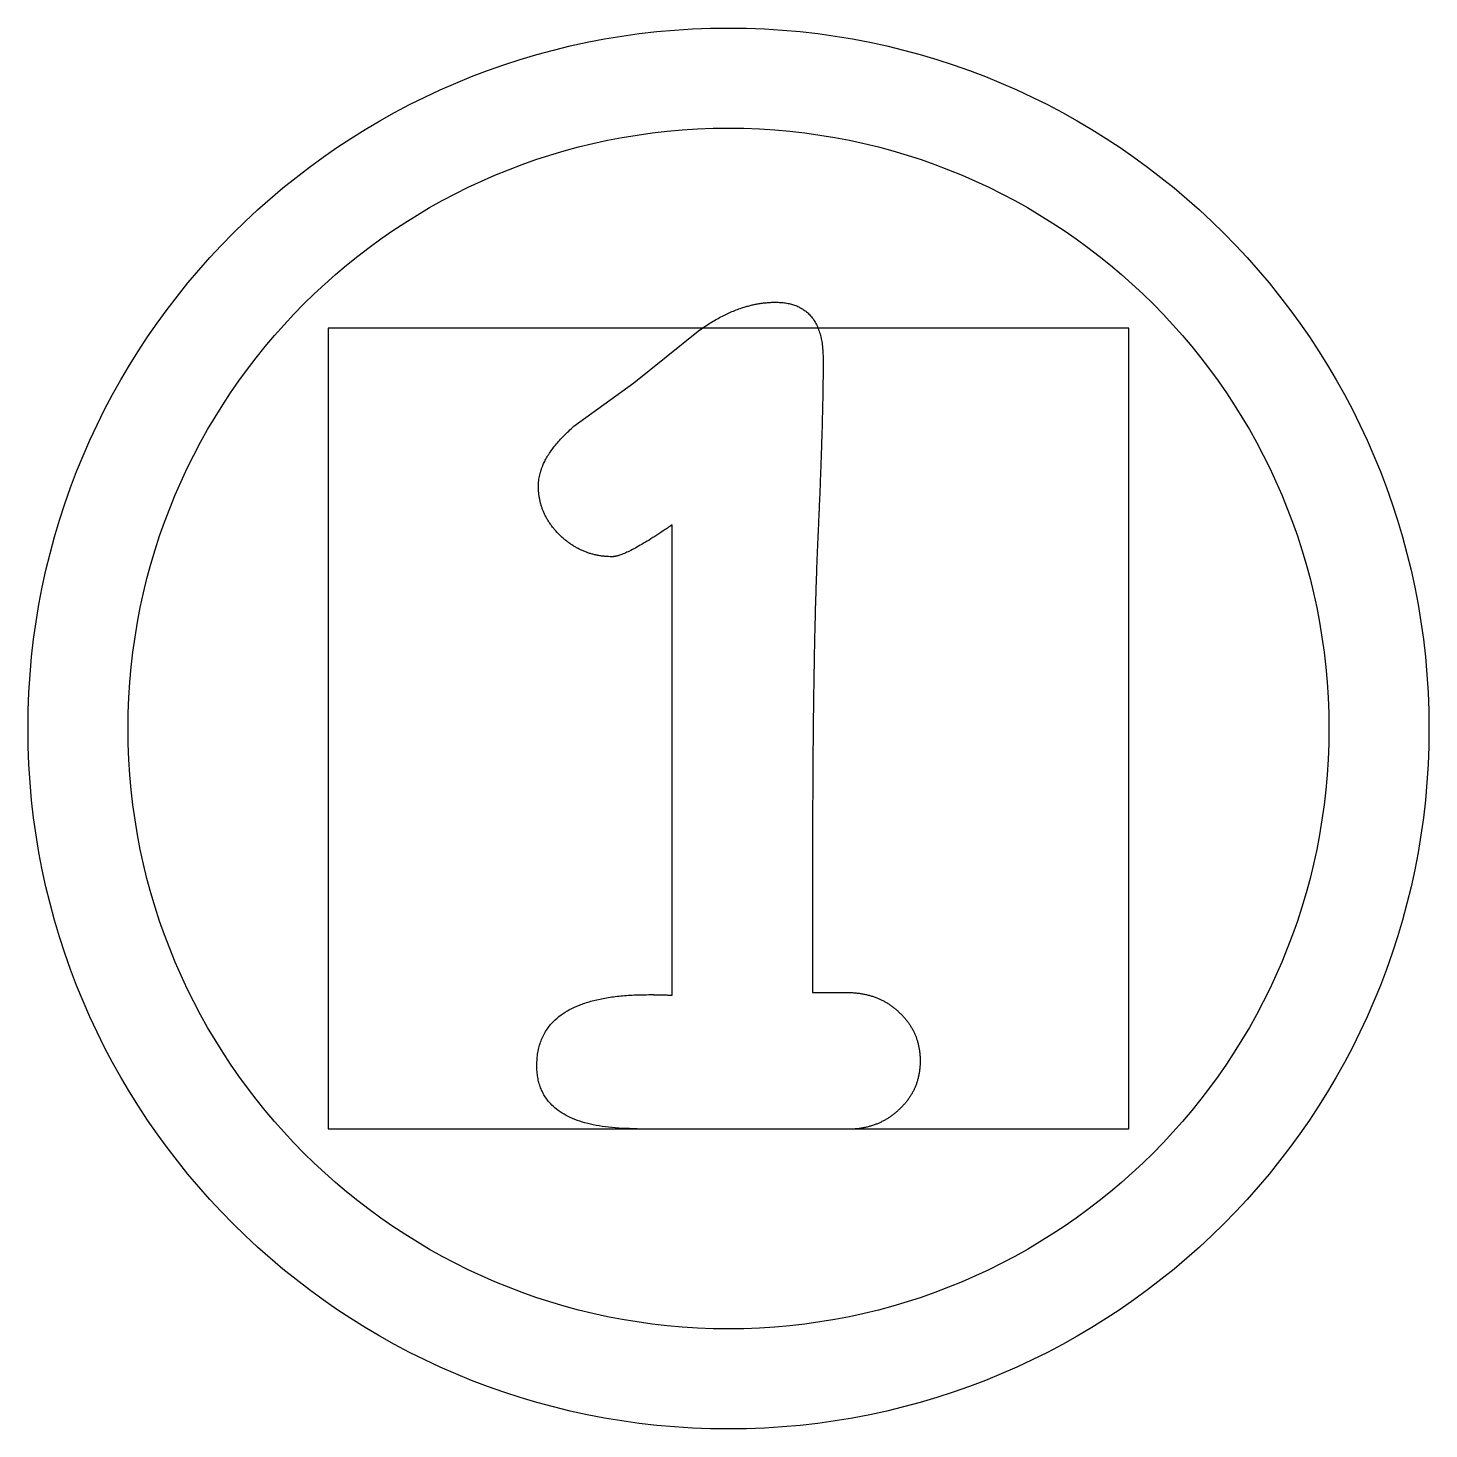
# Model space of a CAD drawing. Header units: millimetres. Extents: x -35 to 35, y -35 to 35.
import ezdxf

# ---------------------------------------------------------------- set-up
doc = ezdxf.new("R2010")
doc.units = ezdxf.units.MM
doc.layers.get('0').update_dxf_attribs({"linetype": 'CONTINUOUS'})

msp = doc.modelspace()

# ---------------------------------------------------------------- linework, layer by layer
for p, q in [((-4.728, 17.272), (-1.497, 19.868)), ((-7.722, 15.099), (-4.728, 17.272)), ((-2.821, -13.325), (-2.821, 10.172)), ((4.199, -6.781), (4.199, -13.192)), ((4.199, -13.192), (5.947, -13.192)), ((5.947, -20.026), (-4.57, -20))]:
    msp.add_line(p, q)
msp.add_lwpolyline([(-20, -20), (20, -20), (20, 20), (-20, 20)], close=True)
for radius in [35, 30]:
    msp.add_circle((0, 0), radius)
for points in [[(-1.497, 19.868), (0.49, 21.298), (2.344, 21.298)], [(2.344, 21.298), (4.728, 21.298), (4.728, 18.437)], [(4.728, 18.437), (4.728, 15.285), (4.464, 9.563)], [(-9.497, 12.106), (-9.497, 13.563), (-7.722, 15.099)], [(-8.411, 9.642), (-9.497, 10.702), (-9.497, 12.106)], [(-2.821, 10.172), (-5.126, 8.583), (-5.815, 8.583)], [(-5.815, 8.583), (-7.298, 8.583), (-8.411, 9.642)], [(4.464, 9.563), (4.199, 3.841), (4.199, -6.781)], [(-9.576, -16.848), (-9.576, -13.298), (-3.987, -13.298)], [(-3.987, -13.298), (-3.457, -13.298), (-2.821, -13.325)], [(5.947, -13.192), (7.483, -13.192), (8.517, -14.172)], [(8.517, -14.172), (9.576, -15.152), (9.576, -16.609)], [(9.576, -16.609), (9.576, -18.066), (8.517, -19.046)], [(-4.57, -20), (-9.576, -20), (-9.576, -16.848)], [(8.517, -19.046), (7.483, -20.026), (5.947, -20.026)]]:
    msp.add_open_spline(points, degree=2)

doc.saveas('drawing.dxf')
